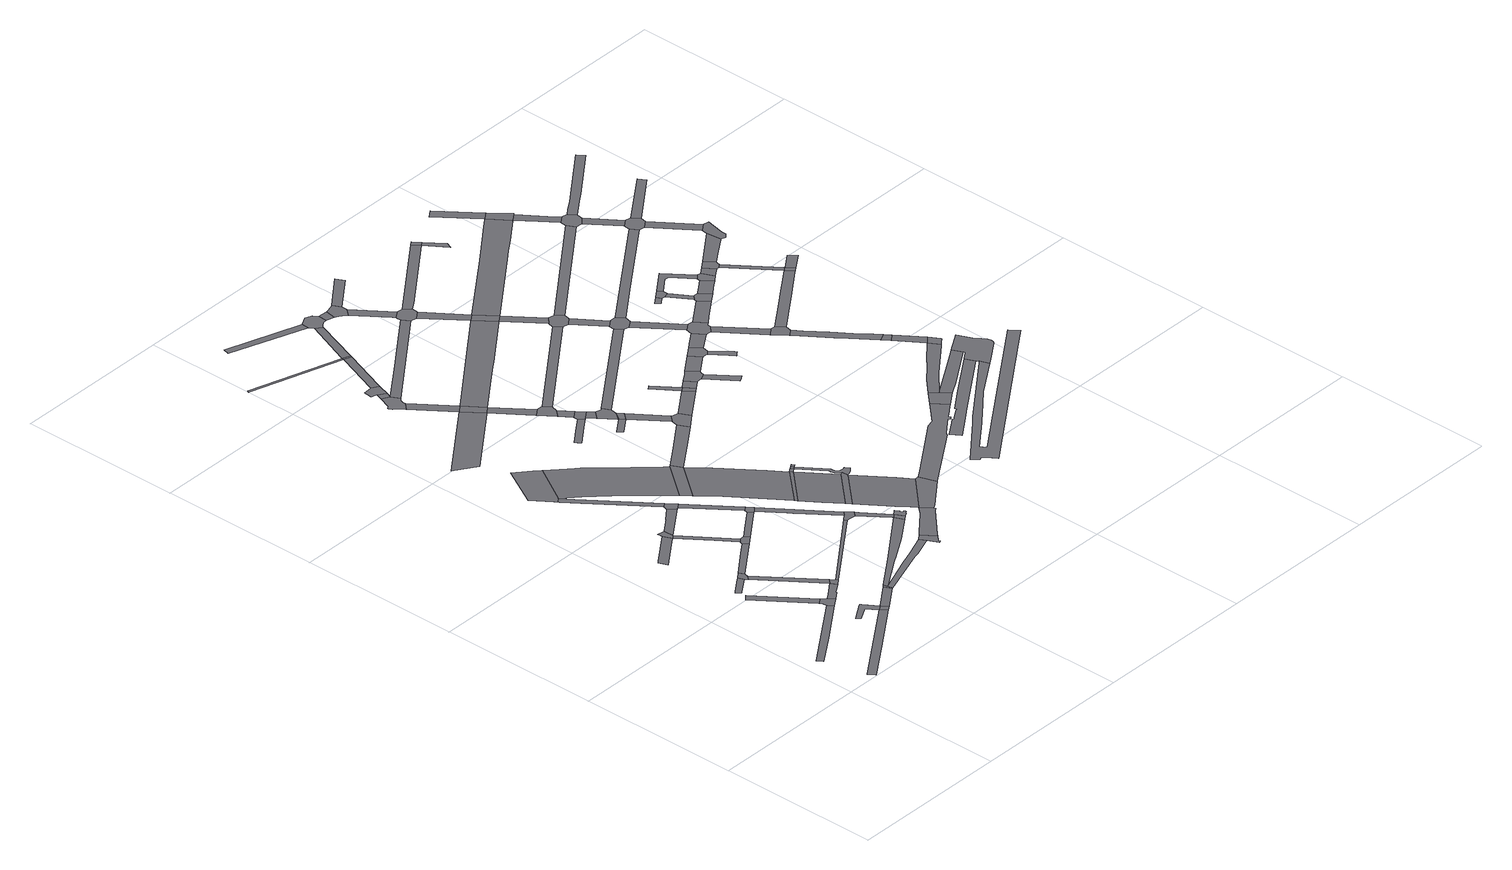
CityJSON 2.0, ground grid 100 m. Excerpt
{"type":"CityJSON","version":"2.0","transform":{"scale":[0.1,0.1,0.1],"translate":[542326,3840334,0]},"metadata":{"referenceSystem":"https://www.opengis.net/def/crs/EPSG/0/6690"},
"CityObjects":{
"road1":{"type":"Road","attributes":{"RoadStructureAttribute.sectionType":"1"},"geometry":[{"type":"MultiSurface","lod":"1","boundaries":[[[0,1,2,3,4]]]}]},
"road2":{"type":"Road","attributes":{"RoadStructureAttribute.sectionType":"1"},"geometry":[{"type":"MultiSurface","lod":"1","boundaries":[[[5,6,7,8,9,10,11]]]}]},
"road3":{"type":"Road","attributes":{"RoadStructureAttribute.sectionType":"1"},"geometry":[{"type":"MultiSurface","lod":"1","boundaries":[[[12,13,14,15]]]}]},
"road4":{"type":"Road","attributes":{"RoadStructureAttribute.sectionType":"1"},"geometry":[{"type":"MultiSurface","lod":"1","boundaries":[[[16,17,18,19,20,21,22]]]}]},
"road5":{"type":"Road","geometry":[{"type":"MultiSurface","lod":"1","boundaries":[[[15,14,23,0,4,24,25]]]}]},
"road6":{"type":"Road","geometry":[{"type":"MultiSurface","lod":"1","boundaries":[[[26,27,28,29,30,31,32,5,33]]]}]},
"road7":{"type":"Road","geometry":[{"type":"MultiSurface","lod":"1","boundaries":[[[34,16,22,35,36,37]]]}]},
"road8":{"type":"Road","geometry":[{"type":"MultiSurface","lod":"1","boundaries":[[[33,5,11,38]]]}]},
"road9":{"type":"Road","attributes":{"RoadStructureAttribute.sectionType":"1"},"geometry":[{"type":"MultiSurface","lod":"1","boundaries":[[[39,40,41,42,43,44,45]]]}]},
"road10":{"type":"Road","attributes":{"RoadStructureAttribute.sectionType":"1"},"geometry":[{"type":"MultiSurface","lod":"1","boundaries":[[[46,47,48,25,24,49,50,51,52,53]]]}]},
"road11":{"type":"Road","attributes":{"RoadStructureAttribute.sectionType":"1"},"geometry":[{"type":"MultiSurface","lod":"1","boundaries":[[[36,35,54,55]]]}]},
"road12":{"type":"Road","attributes":{"RoadStructureAttribute.sectionType":"1"},"geometry":[{"type":"MultiSurface","lod":"1","boundaries":[[[56,33,38,57]]]}]},
"road13":{"type":"Road","attributes":{"RoadStructureAttribute.sectionType":"1"},"geometry":[{"type":"MultiSurface","lod":"1","boundaries":[[[58,59,34,37,60]]]}]},
"road14":{"type":"Road","geometry":[{"type":"MultiSurface","lod":"1","boundaries":[[[55,54,46,53,61,62,63]]]}]},
"road15":{"type":"Road","geometry":[{"type":"MultiSurface","lod":"1","boundaries":[[[64,65,66,39,45,67,68]]]}]},
"road16":{"type":"Road","geometry":[{"type":"MultiSurface","lod":"1","boundaries":[[[69,56,57,70,71]]]}]},
"road17":{"type":"Road","attributes":{"RoadStructureAttribute.sectionType":"1"},"geometry":[{"type":"MultiSurface","lod":"1","boundaries":[[[67,45,72,73,74]]]}]},
"road18":{"type":"Road","geometry":[{"type":"MultiSurface","lod":"1","boundaries":[[[75,76,77,78,79,80,81]]]}]},
"road19":{"type":"Road","geometry":[{"type":"MultiSurface","lod":"1","boundaries":[[[82,83,84,74,73,85,86,58,60,87]]]}]},
"road20":{"type":"Road","attributes":{"RoadStructureAttribute.sectionType":"1"},"geometry":[{"type":"MultiSurface","lod":"1","boundaries":[[[88,89,90,91,92,68,67,93]]]}]},
"road21":{"type":"Road","attributes":{"RoadStructureAttribute.sectionType":"1"},"geometry":[{"type":"MultiSurface","lod":"1","boundaries":[[[94,95,96,80,79,97,98,99,100]]]}]},
"road22":{"type":"Road","geometry":[{"type":"MultiSurface","lod":"1","boundaries":[[[101,100,99,102,88,93,103,104]]]}]},
"road23":{"type":"Road","attributes":{"RoadStructureAttribute.sectionType":"1"},"geometry":[{"type":"MultiSurface","lod":"1","boundaries":[[[105,106,107,63,62,108]]]}]},
"road24":{"type":"Road","attributes":{"RoadStructureAttribute.sectionType":"1"},"geometry":[{"type":"MultiSurface","lod":"1","boundaries":[[[109,110,82,87,111]]]}]},
"road25":{"type":"Road","attributes":{"RoadStructureAttribute.sectionType":"1"},"geometry":[{"type":"MultiSurface","lod":"1","boundaries":[[[112,113,114,71,70,115,116,117,118]]]}]},
"road26":{"type":"Road","attributes":{"function":"2","RoadStructureAttribute.sectionType":"1"},"geometry":[{"type":"MultiSurface","lod":"1","boundaries":[[[119,120,121,122,123,124,125,81,80,126,127,128,129,130,131,132,133,134,135,136]]]}]},
"road27":{"type":"Road","attributes":{"RoadStructureAttribute.sectionType":"1"},"geometry":[{"type":"MultiSurface","lod":"1","boundaries":[[[137,104,103,138,139,140]]]}]},
"road28":{"type":"Road","attributes":{"RoadStructureAttribute.sectionType":"1"},"geometry":[{"type":"MultiSurface","lod":"1","boundaries":[[[141,142,69,71,143,144,145,146,147]]]}]},
"road29":{"type":"Road","attributes":{"RoadStructureAttribute.sectionType":"1"},"geometry":[{"type":"MultiSurface","lod":"1","boundaries":[[[148,149,150,151,152]]]}]},
"road30":{"type":"Road","geometry":[{"type":"MultiSurface","lod":"1","boundaries":[[[140,139,109,111,153,154]]]}]},
"road31":{"type":"Road","geometry":[{"type":"MultiSurface","lod":"1","boundaries":[[[155,136,135,156,157]]]}]},
"road32":{"type":"Road","attributes":{"RoadStructureAttribute.sectionType":"1"},"geometry":[{"type":"MultiSurface","lod":"1","boundaries":[[[154,153,158,159,160,161]]]}]},
"road33":{"type":"Road","geometry":[{"type":"MultiSurface","lod":"1","boundaries":[[[162,163,164,165,166,167,168,169,170,171,172,173]]]}]},
"road34":{"type":"Road","attributes":{"RoadStructureAttribute.sectionType":"1"},"geometry":[{"type":"MultiSurface","lod":"1","boundaries":[[[174,175,176,177,178]]]}]},
"road35":{"type":"Road","geometry":[{"type":"MultiSurface","lod":"1","boundaries":[[[179,112,118,180,181,182,183]]]}]},
"road36":{"type":"Road","attributes":{"RoadStructureAttribute.sectionType":"1"},"geometry":[{"type":"MultiSurface","lod":"1","boundaries":[[[184,185,162,173,186]]]}]},
"road37":{"type":"Road","geometry":[{"type":"MultiSurface","lod":"1","boundaries":[[[161,160,105,108,187,188,189,190]]]}]},
"road38":{"type":"Road","attributes":{"RoadStructureAttribute.sectionType":"1"},"geometry":[{"type":"MultiSurface","lod":"1","boundaries":[[[169,168,148,191]]]}]},
"road39":{"type":"Road","geometry":[{"type":"MultiSurface","lod":"1","boundaries":[[[192,193,194,195,196,184,186,197]]]}]},
"road40":{"type":"Road","attributes":{"function":"2","RoadStructureAttribute.sectionType":"1"},"geometry":[{"type":"MultiSurface","lod":"1","boundaries":[[[198,199,200,157,156,201,202,203,204]]]}]},
"road41":{"type":"Road","attributes":{"RoadStructureAttribute.sectionType":"1"},"geometry":[{"type":"MultiSurface","lod":"1","boundaries":[[[205,190,189,206,207,141,208]]]}]},
"road42":{"type":"Road","geometry":[{"type":"MultiSurface","lod":"1","boundaries":[[[191,148,152,209]]]}]},
"road43":{"type":"Road","attributes":{"RoadStructureAttribute.sectionType":"1"},"geometry":[{"type":"MultiSurface","lod":"1","boundaries":[[[208,141,147,210]]]}]},
"road44":{"type":"Road","attributes":{"RoadStructureAttribute.sectionType":"1"},"geometry":[{"type":"MultiSurface","lod":"1","boundaries":[[[211,212,213,214,215,179,183,216,217,218,219]]]}]},
"road45":{"type":"Road","geometry":[{"type":"MultiSurface","lod":"1","boundaries":[[[220,221,222,223,224,225,226]]]}]},
"road46":{"type":"Road","geometry":[{"type":"MultiSurface","lod":"1","boundaries":[[[204,203,227,228]]]}]},
"road47":{"type":"Road","attributes":{"RoadStructureAttribute.sectionType":"1"},"geometry":[{"type":"MultiSurface","lod":"1","boundaries":[[[229,230,231,232,233,234,235,236,237,238,239,240,208,210]]]}]},
"road48":{"type":"Road","attributes":{"RoadStructureAttribute.sectionType":"1"},"geometry":[{"type":"MultiSurface","lod":"1","boundaries":[[[177,241,242,243,192,197,244,245]]]}]},
"road49":{"type":"Road","attributes":{"RoadStructureAttribute.sectionType":"1"},"geometry":[{"type":"MultiSurface","lod":"1","boundaries":[[[246,209,152,247,248]]]}]},
"road50":{"type":"Road","attributes":{"function":"2","RoadStructureAttribute.sectionType":"1"},"geometry":[{"type":"MultiSurface","lod":"1","boundaries":[[[249,228,227,250,251,252]]]}]},
"road51":{"type":"Road","geometry":[{"type":"MultiSurface","lod":"1","boundaries":[[[248,247,253,254,255,256]]]}]},
"road52":{"type":"Road","attributes":{"RoadStructureAttribute.sectionType":"1"},"geometry":[{"type":"MultiSurface","lod":"1","boundaries":[[[257,258,259,260]]]}]},
"road53":{"type":"Road","attributes":{"RoadStructureAttribute.sectionType":"1"},"geometry":[{"type":"MultiSurface","lod":"1","boundaries":[[[261,262,155,157,263,264]]]}]},
"road54":{"type":"Road","geometry":[{"type":"MultiSurface","lod":"1","boundaries":[[[265,266,252,251,267,268]]]}]},
"road55":{"type":"Road","geometry":[{"type":"MultiSurface","lod":"1","boundaries":[[[178,177,245,269]]]}]},
"road56":{"type":"Road","attributes":{"RoadStructureAttribute.sectionType":"1"},"geometry":[{"type":"MultiSurface","lod":"1","boundaries":[[[254,253,270,271]]]}]},
"road57":{"type":"Road","geometry":[{"type":"MultiSurface","lod":"1","boundaries":[[[272,204,228,273]]]}]},
"road58":{"type":"Road","geometry":[{"type":"MultiSurface","lod":"1","boundaries":[[[274,275,276,277,278]]]}]},
"road59":{"type":"Road","geometry":[{"type":"MultiSurface","lod":"1","boundaries":[[[271,270,279,220,226,280,281]]]}]},
"road60":{"type":"Road","geometry":[{"type":"MultiSurface","lod":"1","boundaries":[[[282,272,273,283]]]}]},
"road61":{"type":"Road","attributes":{"function":"2","RoadStructureAttribute.sectionType":"1"},"geometry":[{"type":"MultiSurface","lod":"1","boundaries":[[[284,268,267,285,286,287,211,288]]]}]},
"road62":{"type":"Road","attributes":{"RoadStructureAttribute.sectionType":"1"},"geometry":[{"type":"MultiSurface","lod":"1","boundaries":[[[281,280,289,290]]]}]},
"road63":{"type":"Road","geometry":[{"type":"MultiSurface","lod":"1","boundaries":[[[291,292,282,283]]]}]},
"road64":{"type":"Road","geometry":[{"type":"MultiSurface","lod":"1","boundaries":[[[293,294,290,289,295,296,297,298,299]]]}]},
"road65":{"type":"Road","attributes":{"RoadStructureAttribute.sectionType":"1"},"geometry":[{"type":"MultiSurface","lod":"1","boundaries":[[[300,301,178,269,302]]]}]},
"road66":{"type":"Road","attributes":{"RoadStructureAttribute.sectionType":"1"},"geometry":[{"type":"MultiSurface","lod":"1","boundaries":[[[296,295,274]]]}]},
"road67":{"type":"Road","geometry":[{"type":"MultiSurface","lod":"1","boundaries":[[[303,304,305,306,307,308,309,310,311,312,313,314,283,273,315,316,317,318,319,320,265,268]]]}]},
"road68":{"type":"Road","attributes":{"RoadStructureAttribute.sectionType":"1"},"geometry":[{"type":"MultiSurface","lod":"1","boundaries":[[[321,322,323,324,173,172,325]]]}]},
"road69":{"type":"Road","geometry":[{"type":"MultiSurface","lod":"1","boundaries":[[[296,274,278,326]]]}]},
"road70":{"type":"Road","geometry":[{"type":"MultiSurface","lod":"1","boundaries":[[[288,211,219,327,328,329]]]}]},
"road71":{"type":"Road","attributes":{"RoadStructureAttribute.sectionType":"1"},"geometry":[{"type":"MultiSurface","lod":"1","boundaries":[[[326,278,330,331]]]}]},
"road72":{"type":"Road","geometry":[{"type":"MultiSurface","lod":"1","boundaries":[[[332,331,330,333,334,261,264,335,336]]]}]},
"road73":{"type":"Road","geometry":[{"type":"MultiSurface","lod":"1","boundaries":[[[337,338,339,260,259,300,302,340,341,342,343,344,345,346]]]}]},
"road74":{"type":"Road","attributes":{"RoadStructureAttribute.sectionType":"1"},"geometry":[{"type":"MultiSurface","lod":"1","boundaries":[[[347,348,349,350,191,209,351,352,353,354,355]]]}]},
"road75":{"type":"Road","attributes":{"RoadStructureAttribute.sectionType":"1"},"geometry":[{"type":"MultiSurface","lod":"1","boundaries":[[[345,344,356,357,358]]]}]},
"road76":{"type":"Road","geometry":[{"type":"MultiSurface","lod":"1","boundaries":[[[359,360,358,357,361,362,363,364,365]]]}]},
"road77":{"type":"Road","attributes":{"RoadStructureAttribute.sectionType":"1"},"geometry":[{"type":"MultiSurface","lod":"1","boundaries":[[[366,367,336,335,368]]]}]},
"road78":{"type":"Road","attributes":{"RoadStructureAttribute.sectionType":"1"},"geometry":[{"type":"MultiSurface","lod":"1","boundaries":[[[369,256,255,370]]]}]},
"road79":{"type":"Road","attributes":{"RoadStructureAttribute.sectionType":"1"},"geometry":[{"type":"MultiSurface","lod":"1","boundaries":[[[364,363,371,372,373]]]}]},
"road80":{"type":"Road","geometry":[{"type":"MultiSurface","lod":"1","boundaries":[[[374,375,376,366,377]]]}]},
"road81":{"type":"Road","geometry":[{"type":"MultiSurface","lod":"1","boundaries":[[[377,366,368,378]]]}]},
"road82":{"type":"Road","attributes":{"RoadStructureAttribute.sectionType":"1"},"geometry":[{"type":"MultiSurface","lod":"1","boundaries":[[[379,293,299,380]]]}]},
"road83":{"type":"Road","geometry":[{"type":"MultiSurface","lod":"1","boundaries":[[[373,372,381,321,325,382,383,384,385]]]}]},
"road84":{"type":"Road","attributes":{"RoadStructureAttribute.sectionType":"1"},"geometry":[{"type":"MultiSurface","lod":"1","boundaries":[[[386,377,378,387]]]}]},
"road85":{"type":"Road","attributes":{"RoadStructureAttribute.sectionType":"1"},"geometry":[{"type":"MultiSurface","lod":"1","boundaries":[[[388,359,365,389]]]}]},
"road86":{"type":"Road","attributes":{"RoadStructureAttribute.sectionType":"1"},"geometry":[{"type":"MultiSurface","lod":"1","boundaries":[[[383,382,347,390]]]}]},
"road87":{"type":"Road","attributes":{"RoadStructureAttribute.sectionType":"1"},"geometry":[{"type":"MultiSurface","lod":"1","boundaries":[[[391,392,393,394,329,328,395,396,397,398,399,400,401,402,403,404]]]}]},
"road88":{"type":"Road","geometry":[{"type":"MultiSurface","lod":"1","boundaries":[[[405,406,386,387,407,408,409,410,411,412]]]}]},
"road89":{"type":"Road","geometry":[{"type":"MultiSurface","lod":"1","boundaries":[[[390,347,355,413]]]}]},
"road90":{"type":"Road","attributes":{"RoadStructureAttribute.sectionType":"1"},"geometry":[{"type":"MultiSurface","lod":"1","boundaries":[[[414,415,416,417,410,409]]]}]},
"road91":{"type":"Road","attributes":{"RoadStructureAttribute.sectionType":"1"},"geometry":[{"type":"MultiSurface","lod":"1","boundaries":[[[418,405,412,419]]]}]},
"road92":{"type":"Road","attributes":{"RoadStructureAttribute.sectionType":"1"},"geometry":[{"type":"MultiSurface","lod":"1","boundaries":[[[413,355,420,421]]]}]},
"road93":{"type":"Road","geometry":[{"type":"MultiSurface","lod":"1","boundaries":[[[421,420,369,370,422,423,424,425]]]}]},
"road94":{"type":"Road","geometry":[{"type":"MultiSurface","lod":"1","boundaries":[[[426,418,419,427,428,429,430]]]}]},
"road95":{"type":"Road","attributes":{"RoadStructureAttribute.sectionType":"1"},"geometry":[{"type":"MultiSurface","lod":"1","boundaries":[[[431,385,384,432,433,434]]]}]},
"road96":{"type":"Road","attributes":{"RoadStructureAttribute.sectionType":"1"},"geometry":[{"type":"MultiSurface","lod":"1","boundaries":[[[423,422,435,436]]]}]},
"road97":{"type":"Road","geometry":[{"type":"MultiSurface","lod":"1","boundaries":[[[437,438,439,440,441,429,428]]]}]},
"road98":{"type":"Road","geometry":[{"type":"MultiSurface","lod":"1","boundaries":[[[436,435,379,380,442,443,444,445]]]}]},
"road99":{"type":"Road","attributes":{"RoadStructureAttribute.sectionType":"1"},"geometry":[{"type":"MultiSurface","lod":"1","boundaries":[[[446,447,448,426,430,449]]]}]},
"road100":{"type":"Road","attributes":{"RoadStructureAttribute.sectionType":"1"},"geometry":[{"type":"MultiSurface","lod":"1","boundaries":[[[443,442,450,451]]]}]},
"road101":{"type":"Road","geometry":[{"type":"MultiSurface","lod":"1","boundaries":[[[452,391,404,453,454,455]]]}]},
"road102":{"type":"Road","attributes":{"RoadStructureAttribute.sectionType":"1"},"geometry":[{"type":"MultiSurface","lod":"1","boundaries":[[[456,457,458,459,460,461,462,463,464,465,466,467,468,469,470,471,472]]]}]},
"road103":{"type":"Road","geometry":[{"type":"MultiSurface","lod":"1","boundaries":[[[451,450,446,449,473,474,475,476,477,478,479]]]}]},
"road104":{"type":"Road","attributes":{"RoadStructureAttribute.sectionType":"1"},"geometry":[{"type":"MultiSurface","lod":"1","boundaries":[[[480,481,482,483,390,413,484,485,486,487,488,489,490]]]}]},
"road105":{"type":"Road","attributes":{"RoadStructureAttribute.sectionType":"1"},"geometry":[{"type":"MultiSurface","lod":"1","boundaries":[[[475,474,491,492]]]}]},
"road106":{"type":"Road","attributes":{"RoadStructureAttribute.sectionType":"1"},"geometry":[{"type":"MultiSurface","lod":"1","boundaries":[[[493,494,495,496,497,498,499,500,501,502,503,504,505,506,507,508,509,510,511,512,513,514,515,516,517,518]]]}]},
"road107":{"type":"Road","geometry":[{"type":"MultiSurface","lod":"1","boundaries":[[[519,431,434,520]]]}]},
"road108":{"type":"Road","geometry":[{"type":"MultiSurface","lod":"1","boundaries":[[[521,522,520,434]]]}]},
"road109":{"type":"Road","geometry":[{"type":"MultiSurface","lod":"1","boundaries":[[[523,524,525,526]]]}]},
"road110":{"type":"Road","attributes":{"RoadStructureAttribute.sectionType":"1"},"geometry":[{"type":"MultiSurface","lod":"1","boundaries":[[[527,479,478,528,529]]]}]},
"road111":{"type":"Road","geometry":[{"type":"MultiSurface","lod":"1","boundaries":[[[492,491,530,531,532,533]]]}]},
"road112":{"type":"Road","attributes":{"RoadStructureAttribute.sectionType":"1"},"geometry":[{"type":"MultiSurface","lod":"1","boundaries":[[[534,535,536,537,538,539,452,455,540,541,542]]]}]},
"road113":{"type":"Road","attributes":{"RoadStructureAttribute.sectionType":"1"},"geometry":[{"type":"MultiSurface","lod":"1","boundaries":[[[543,544,545,455,454,546,547,548,549]]]}]},
"road114":{"type":"Road","attributes":{"RoadStructureAttribute.sectionType":"1"},"geometry":[{"type":"MultiSurface","lod":"1","boundaries":[[[550,425,424,551]]]}]},
"road115":{"type":"Road","geometry":[{"type":"MultiSurface","lod":"1","boundaries":[[[552,523,526,553,554,555]]]}]},
"road116":{"type":"Road","geometry":[{"type":"MultiSurface","lod":"1","boundaries":[[[554,553,556,557]]]}]},
"road117":{"type":"Road","attributes":{"RoadStructureAttribute.sectionType":"1"},"geometry":[{"type":"MultiSurface","lod":"1","boundaries":[[[558,559,560,561,531,530,562,563,564,565,566]]]}]},
"road118":{"type":"Road","geometry":[{"type":"MultiSurface","lod":"1","boundaries":[[[557,556,527,529,567,568]]]}]},
"road119":{"type":"Road","attributes":{"RoadStructureAttribute.sectionType":"1"},"geometry":[{"type":"MultiSurface","lod":"1","boundaries":[[[569,445,444,570,571]]]}]},
"road120":{"type":"Road","geometry":[{"type":"MultiSurface","lod":"1","boundaries":[[[566,565,572,573]]]}]},
"road121":{"type":"Road","geometry":[{"type":"MultiSurface","lod":"1","boundaries":[[[574,552,555,575,576,577,578]]]}]},
"road122":{"type":"Road","attributes":{"RoadStructureAttribute.sectionType":"1"},"geometry":[{"type":"MultiSurface","lod":"1","boundaries":[[[579,580,581,582,568,567,583,584,585]]]}]},
"road123":{"type":"Road","attributes":{"RoadStructureAttribute.sectionType":"1"},"geometry":[{"type":"MultiSurface","lod":"1","boundaries":[[[573,572,534,586]]]}]},
"road124":{"type":"Road","geometry":[{"type":"MultiSurface","lod":"1","boundaries":[[[586,534,542,587,588,589,590]]]}]},
"road125":{"type":"Road","attributes":{"RoadStructureAttribute.sectionType":"1"},"geometry":[{"type":"MultiSurface","lod":"1","boundaries":[[[591,592,480,593]]]}]},
"road126":{"type":"Road","attributes":{"RoadStructureAttribute.sectionType":"1"},"geometry":[{"type":"MultiSurface","lod":"1","boundaries":[[[594,595,596,597,533,532,598,599,600,601,602]]]}]},
"road127":{"type":"Road","geometry":[{"type":"MultiSurface","lod":"1","boundaries":[[[603,543,549,604,605,606,456,472,607,608,503,502,609,610,611,612,613,614,615,616,617,618,619]]]}]},
"road128":{"type":"Road","geometry":[{"type":"MultiSurface","lod":"1","boundaries":[[[578,577,579,585,620,621]]]}]},
"road129":{"type":"Road","attributes":{"RoadStructureAttribute.sectionType":"1"},"geometry":[{"type":"MultiSurface","lod":"1","boundaries":[[[622,621,620,623]]]}]},
"road130":{"type":"Road","geometry":[{"type":"MultiSurface","lod":"1","boundaries":[[[593,480,490,624,625]]]}]},
"road131":{"type":"Road","geometry":[{"type":"MultiSurface","lod":"1","boundaries":[[[626,622,623,627,628,629,630]]]}]},
"road132":{"type":"Road","attributes":{"RoadStructureAttribute.sectionType":"1"},"geometry":[{"type":"MultiSurface","lod":"1","boundaries":[[[631,624,490,632,633,634]]]}]},
"road133":{"type":"Road","attributes":{"RoadStructureAttribute.sectionType":"1"},"geometry":[{"type":"MultiSurface","lod":"1","boundaries":[[[635,628,627,636,594,637]]]}]},
"road134":{"type":"Road","geometry":[{"type":"MultiSurface","lod":"1","boundaries":[[[634,633,550,551,638,639,640,641]]]}]},
"road135":{"type":"Road","attributes":{"RoadStructureAttribute.sectionType":"1"},"geometry":[{"type":"MultiSurface","lod":"1","boundaries":[[[639,638,642,643]]]}]},
"road136":{"type":"Road","attributes":{"RoadStructureAttribute.sectionType":"1"},"geometry":[{"type":"MultiSurface","lod":"1","boundaries":[[[644,645,626,630,646,647,648]]]}]},
"road137":{"type":"Road","geometry":[{"type":"MultiSurface","lod":"1","boundaries":[[[649,637,594,602,650,651]]]}]},
"road138":{"type":"Road","geometry":[{"type":"MultiSurface","lod":"1","boundaries":[[[643,642,569,571,652,653,654,655]]]}]},
"road139":{"type":"Road","attributes":{"RoadStructureAttribute.sectionType":"1"},"geometry":[{"type":"MultiSurface","lod":"1","boundaries":[[[656,651,650,657]]]}]},
"road140":{"type":"Road","attributes":{"RoadStructureAttribute.sectionType":"1"},"geometry":[{"type":"MultiSurface","lod":"1","boundaries":[[[653,652,658,659]]]}]},
"road141":{"type":"Road","geometry":[{"type":"MultiSurface","lod":"1","boundaries":[[[659,658,644,648,660,661,662,663]]]}]},
"road142":{"type":"Road","attributes":{"RoadStructureAttribute.sectionType":"1"},"geometry":[{"type":"MultiSurface","lod":"1","boundaries":[[[664,665,666,641,640,667,668,669]]]}]},
"road143":{"type":"Road","attributes":{"RoadStructureAttribute.sectionType":"1"},"geometry":[{"type":"MultiSurface","lod":"1","boundaries":[[[670,655,654,671]]]}]}
},
"vertices":[
[534,643,0],[99,335,0],[124,302,0],[309,432,0],[559,610,0],
[691,404,0],[689,403,0],[188,47,0],[187,46,0],[214,7,0],[436,161,0],[721,367,0],
[317,1032,0],[288,1005,0],[521,685,0],[555,710,0],
[414,1176,0],[399,1167,0],[309,1100,0],[299,1092,0],[320,1064,0],[330,1071,0],[426,1140,0],
[533,667,0],[611,647,0],[585,684,0],
[663,508,0],[657,516,0],[651,512,0],[546,445,0],[554,433,0],[563,420,0],[645,468,0],[721,424,0],
[451,1204,0],[439,1123,0],[463,1149,0],[468,1173,0],
[748,385,0],
[444,1741,0],[250,1599,0],[240,1593,0],[259,1538,0],[336,1595,0],[462,1685,0],[467,1688,0],
[703,768,0],[702,768,0],[617,705,0],[665,685,0],[662,690,0],[674,698,0],[687,706,0],[723,732,0],
[703,769,0],[728,796,0],
[867,532,0],[890,486,0],
[674,1372,0],[606,1321,0],[697,1342,0],
[753,754,0],[758,757,0],[749,769,0],
[442,1773,0],[443,1764,0],[443,1760,0],[489,1705,0],[485,1765,0],
[881,542,0],[895,487,0],[887,518,0],
[600,1505,0],[681,1393,0],[701,1411,0],
[452,2675,0],[359,2752,0],[222,2508,0],[305,2395,0],[317,2379,0],[345,2401,0],[489,2641,0],
[730,1411,0],[726,1411,0],[709,1411,0],[679,1385,0],[675,1375,0],[751,1383,0],
[652,1894,0],[577,1836,0],[579,1833,0],[513,1785,0],[491,1768,0],[694,1854,0],
[580,2080,0],[583,2082,0],[397,2330,0],[324,2370,0],[393,2277,0],[659,1920,0],[687,1941,0],
[719,1898,0],[656,1907,0],[703,1860,0],[732,1881,0],
[1206,1112,0],[1118,1045,0],[863,855,0],[1214,1096,0],
[918,1551,0],[790,1456,0],[939,1522,0],
[1335,688,0],[1202,637,0],[1113,604,0],[1194,594,0],[1213,597,0],[1224,599,0],[1356,648,0],
[966,2147,0],[944,2173,0],[709,2430,0],[678,2463,0],[641,2501,0],[619,2521,0],[559,2577,0],[351,2394,0],[371,2372,0],[378,2367,0],[439,2316,0],[463,2293,0],[495,2261,0],[554,2200,0],[629,2120,0],[713,2023,0],[795,1929,0],[968,2148,0],
[763,1838,0],[711,1850,0],[921,1570,0],[948,1590,0],
[1401,924,0],[1080,688,0],[1089,646,0],[1102,655,0],[1123,668,0],[1275,762,0],[1428,870,0],
[611,3344,0],[164,3006,0],[294,2918,0],[691,3219,0],[700,3226,0],
[949,1529,0],[977,1551,0],
[979,2156,0],[842,1874,0],[1012,2090,0],
[1056,1386,0],[1073,1359,0],[1240,1137,0],[1265,1164,0],
[427,3742,0],[399,3666,0],[381,3654,0],[384,3649,0],[393,3630,0],[400,3629,0],[441,3573,0],[479,3615,0],[481,3633,0],[484,3653,0],[500,3665,0],[474,3717,0],
[9,4331,0],[4,4317,0],[9,4315,0],[576,4142,0],[579,4154,0],
[1367,713,0],[1386,582,0],[1400,592,0],[1395,601,0],[1425,633,0],
[442,3783,0],[437,3769,0],[486,3751,0],
[1240,1095,0],[1270,1093,0],[1274,1092,0],[1299,1119,0],
[655,3378,0],
[468,3850,0],[446,3848,0],[412,3845,0],[407,3794,0],[439,3784,0],[513,3826,0],
[1285,1735,0],[1217,1830,0],[1111,1970,0],[869,1844,0],[944,1747,0],[1168,1435,0],[1357,1635,0],
[1313,1100,0],[1397,930,0],[1400,926,0],[1425,946,0],
[745,3261,0],
[1453,888,0],
[1564,889,0],[1552,875,0],[1523,845,0],[1498,823,0],[1472,802,0],[1438,647,0],[1596,800,0],[1616,814,0],[1610,824,0],
[977,2818,0],[915,2772,0],[801,2688,0],[813,2672,0],[826,2656,0],[939,2740,0],[1009,2792,0],
[1179,1419,0],[1369,1618,0],
[1475,903,0],[1477,905,0],[1491,914,0],[1487,920,0],[1483,927,0],[1473,921,0],[1467,931,0],[1463,939,0],[1470,944,0],[1455,969,0],[1437,955,0],[1428,948,0],
[572,4130,0],[572,4129,0],[471,3859,0],[519,3842,0],[623,4125,0],
[784,3208,0],[861,3011,0],[906,3044,0],
[1404,1570,0],[1257,1310,0],[1328,1210,0],[1519,1410,0],
[929,2919,0],[968,2962,0],[977,3000,0],[944,3044,0],
[221,4685,0],[207,4645,0],[675,4483,0],[680,4530,0],
[1292,2385,0],[1112,2253,0],[1205,2230,0],[1325,2318,0],
[1542,1418,0],[1535,1413,0],[1350,1180,0],[1541,1380,0],
[627,4137,0],
[981,2849,0],[1027,2883,0],
[1384,1652,0],[1392,1634,0],
[1126,2655,0],[1029,2584,0],[1041,2569,0],[1052,2554,0],[1149,2625,0],
[979,2832,0],[1018,2799,0],[1064,2833,0],
[1401,1664,0],[1409,1645,0],
[1695,1167,0],[1486,989,0],[1500,971,0],[1510,959,0],[1755,1083,0],
[1055,2750,0],[1094,2793,0],
[1427,1657,0],[1415,1673,0],
[1142,2794,0],[1131,2785,0],[1125,2656,0],[1159,2705,0],[1162,2720,0],[1163,2725,0],[1167,2744,0],
[696,4453,0],[582,4163,0],[733,4426,0],
[1557,1383,0],[1575,1392,0],[1595,1408,0],[1600,1413,0],[1581,1440,0],[1569,1435,0],[1554,1435,0],[1540,1440,0],[1535,1444,0],[1529,1453,0],[1524,1470,0],[1525,1486,0],[1504,1480,0],[1503,1468,0],[1508,1453,0],[1510,1445,0],[1520,1430,0],[1530,1422,0],
[1059,4159,0],[947,4074,0],[710,3894,0],[502,3738,0],[1089,4112,0],
[1187,2667,0],
[1635,838,0],[1815,977,0],[1779,1082,0],
[1299,2424,0],[1337,2466,0],
[1344,2458,0],[1296,2408,0],[1293,2390,0],[1414,2383,0],[1380,2450,0],
[737,4558,0],[712,4546,0],[709,4544,0],[738,4433,0],[749,4443,0],[762,4452,0],[770,4455,0],[793,4456,0],[796,4513,0],[776,4541,0],
[1307,3873,0],[1297,3865,0],[999,3639,0],[665,3385,0],[947,3413,0],[1051,3491,0],[1090,3520,0],[1388,3744,0],[1398,3752,0],
[810,4454,0],[842,4443,0],[858,4509,0],
[920,4531,0],[909,4522,0],[867,4432,0],[882,4422,0],[907,4399,0],[944,4443,0],[947,4480,0],
[1554,2579,0],[1550,2576,0],[1599,2518,0],
[1551,3503,0],[1587,3462,0],
[1051,4209,0],[1061,4195,0],[1106,4225,0],
[1470,2741,0],[1459,2733,0],[1448,2725,0],[1579,2597,0],
[1623,2536,0],
[1752,3242,0],[1784,3198,0],
[1060,4175,0],[1128,4107,0],[1175,4142,0],[1180,4180,0],[1143,4219,0],
[1629,2634,0],[1674,2573,0],
[1121,4684,0],[1148,4633,0],
[1351,3906,0],
[2344,1498,0],[2225,1376,0],[2180,1364,0],[1826,1115,0],[1838,994,0],[2184,1230,0],[2193,1246,0],[2297,1326,0],[2306,1315,0],[2325,1329,0],[2318,1342,0],[2357,1370,0],[2363,1375,0],[2409,1408,0],
[1703,2688,0],[1681,2671,0],[1678,2573,0],[1687,2574,0],[1707,2576,0],[1749,2596,0],[1754,2618,0],[1756,2626,0],
[1442,3786,0],
[1833,2405,0],[1853,2417,0],[1873,2430,0],[1872,2431,0],
[1821,2774,0],[1870,2707,0],
[1560,3539,0],[1600,3577,0],
[1624,3453,0],[1667,3490,0],[1675,3526,0],[1638,3568,0],
[1883,2819,0],[1902,2705,0],[1903,2705,0],[1930,2728,0],[1937,2761,0],
[1631,4589,0],[1225,4211,0],[1662,4542,0],[1665,4544,0],
[1756,3277,0],[1799,3309,0],
[1973,2609,0],[1997,2576,0],[2013,2589,0],[2029,2601,0],[2020,2613,0],
[1818,3193,0],[1865,3222,0],[1874,3264,0],[1841,3308,0],
[1996,2902,0],[1935,2857,0],[1914,2842,0],[2044,2837,0],
[2004,2941,0],[2048,2973,0],
[2415,1570,0],[2476,1456,0],[2498,1472,0],[2456,1530,0],
[2784,1639,0],[2532,1462,0],[2397,1366,0],[2399,1351,0],[2383,1347,0],[2377,1342,0],[2331,1310,0],[2316,1299,0],[2310,1306,0],[2282,1287,0],[2191,1224,0],[2211,1195,0],[2231,1167,0],[2365,1262,0],[2411,1295,0],[2417,1299,0],[2812,1581,0],
[2068,2833,0],[2077,2832,0],[2117,2870,0],[2114,2875,0],[2118,2890,0],[2134,2901,0],[2085,2968,0],
[2083,4456,0],[2072,4448,0],[2052,4433,0],[1768,4216,0],[1899,4131,0],[1939,4160,0],[1994,4200,0],[2020,4218,0],[2163,4328,0],[2167,4332,0],[2172,4335,0],
[2268,2575,0],[2311,2607,0],
[3146,1646,0],[2483,1167,0],[2236,990,0],[2221,1011,0],[2209,1026,0],[2389,1166,0],[2413,1185,0],[2452,1215,0],[2619,1355,0],[2843,1507,0],[2826,1566,0],[2810,1553,0],[2400,1238,0],[2383,1224,0],[2359,1204,0],[2088,982,0],[2103,964,0],[2119,946,0],[2123,940,0],[2132,946,0],[2141,953,0],[2146,947,0],[2157,933,0],[2197,873,0],[3080,1510,0],[3189,1589,0],
[1656,4608,0],[1690,4564,0],
[1758,4416,0],[1773,4451,0],
[2127,3272,0],[2082,3239,0],[2103,3211,0],[2143,3240,0],
[2248,3085,0],[2177,2933,0],[2296,3020,0],
[2331,2491,0],[2373,2523,0],[2383,2559,0],[2339,2605,0],
[2769,1891,0],[2642,1780,0],[2617,1757,0],[2596,1738,0],[2503,1658,0],[2474,1630,0],[2596,1654,0],[2794,1813,0],[2806,1823,0],
[2805,1748,0],[2785,1736,0],[2783,1735,0],[2582,1522,0],[2736,1626,0],[2819,1679,0],[2831,1687,0],
[2321,4087,0],[2351,4038,0],
[2179,3310,0],[2163,3237,0],[2197,3248,0],[2199,3281,0],
[2251,3103,0],[2276,3128,0],
[2640,2163,0],[2572,2249,0],[2499,2354,0],[2413,2468,0],[2365,2445,0],[2474,2298,0],[2522,2231,0],[2624,2095,0],[2673,2120,0],
[2355,3063,0],[2305,3127,0],
[2522,3809,0],[2092,3424,0],[2551,3762,0],
[2656,2050,0],[2699,2081,0],
[2313,3408,0],[2290,3348,0],[2318,3344,0],[2410,3221,0],[2436,3244,0],
[2407,3201,0],[2384,3184,0],[2375,3178,0],[2315,3134,0],[2401,3098,0],[2422,3113,0],[2456,3138,0],
[2812,1927,0],
[2816,1831,0],[2821,1834,0],[2848,1856,0],[2846,1862,0],
[1944,4725,0],[1900,4693,0],[2126,4489,0],
[2778,2921,0],[2774,2918,0],[2574,2774,0],[2541,2751,0],[2404,2575,0],[2574,2700,0],[2617,2732,0],[2801,2867,0],[2812,2875,0],
[2928,1826,0],[2838,1677,0],[2825,1667,0],[2813,1659,0],[2818,1575,0],[2820,1572,0],[2878,1531,0],[3002,1617,0],[3009,1625,0],[3013,1633,0],[3014,1642,0],[3015,1650,0],[3012,1663,0],[3008,1671,0],[2991,1697,0],[2975,1720,0],[2971,1725,0],
[2496,3167,0],[2460,3240,0],
[2502,3271,0],[2550,3206,0],
[2217,4368,0],[2224,4373,0],
[2554,3310,0],[2568,3206,0],[2590,3223,0],[2595,3245,0],[2597,3252,0],
[2322,4221,0],[2256,4221,0],[2326,4125,0],[2369,4158,0],
[2691,3086,0],[2669,3069,0],[2799,2941,0],
[2390,4033,0],[2432,4070,0],[2438,4107,0],[2407,4151,0],
[2526,3848,0],[2571,3880,0],
[2768,3470,0],[2632,3368,0],[2679,3309,0],[2769,3371,0],[2776,3376,0],
[2802,2938,0],[2838,2894,0],[2803,2937,0],
[2588,3758,0],[2635,3793,0],[2640,3827,0],[2610,3873,0],
[2897,3007,0],[2933,2960,0],
[2773,3505,0],[2817,3538,0],
[2806,3366,0],[2831,3387,0],[2833,3417,0],[2855,3532,0],
[2863,4491,0],[2508,4223,0],[2440,4175,0],[2543,4183,0],[2600,4224,0],[2896,4447,0],
[2911,4093,0],[2935,4046,0]
]}
